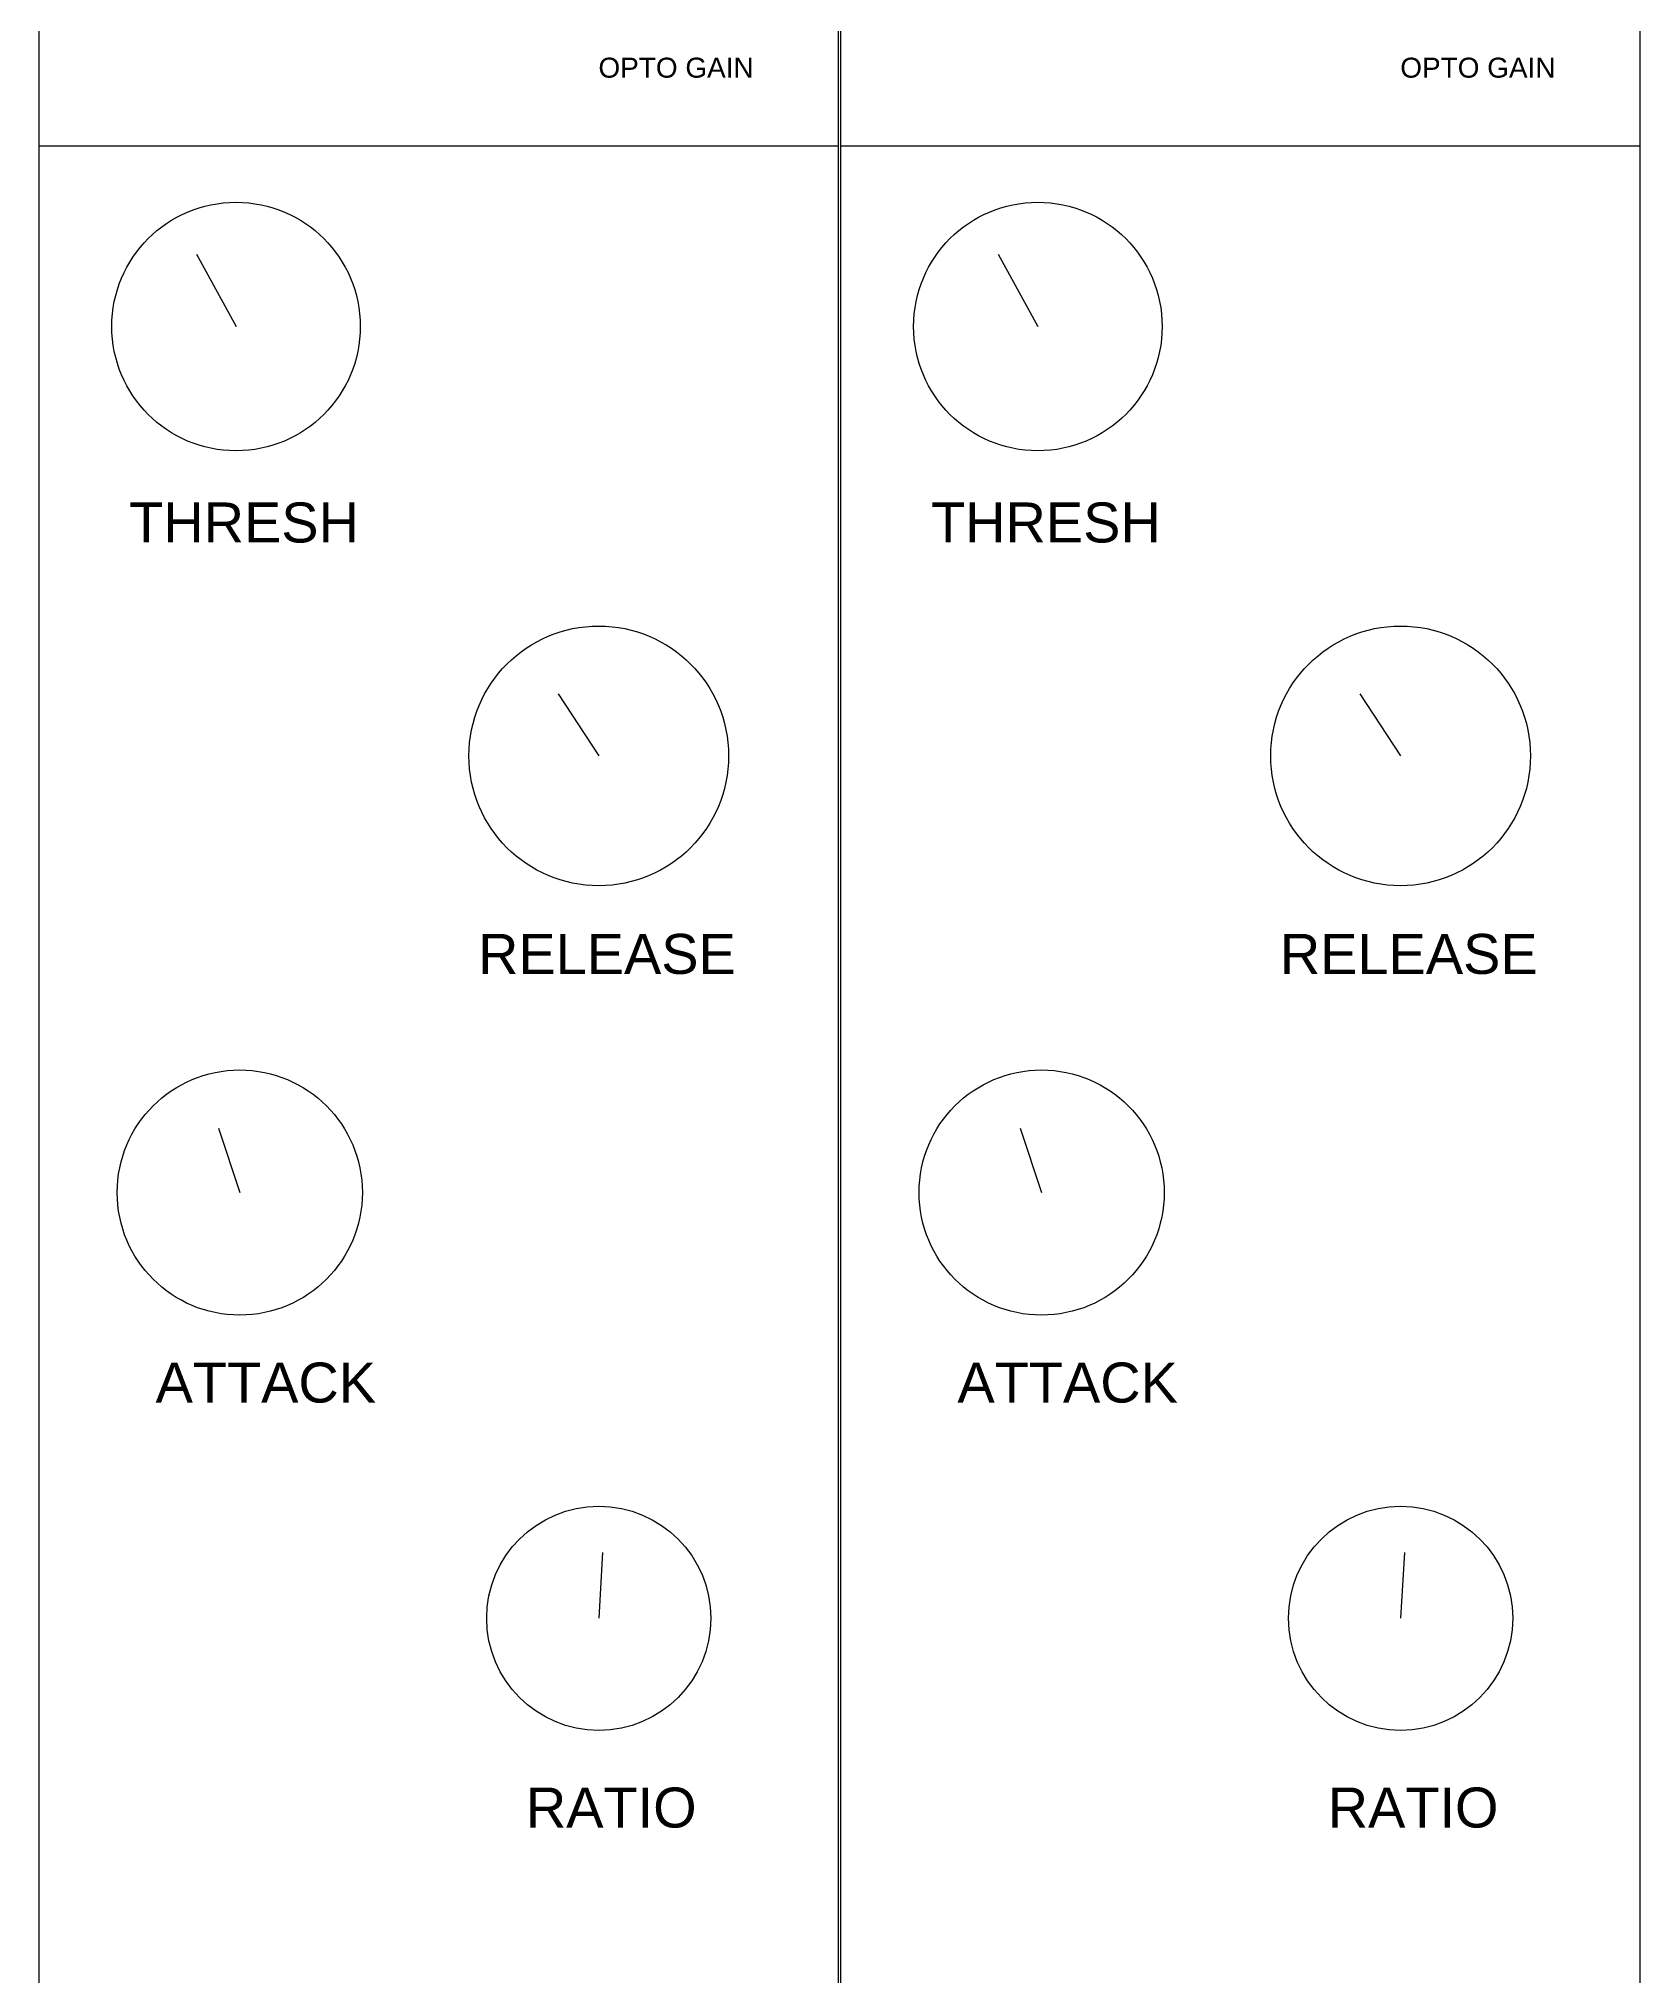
# Model space of a CAD drawing. Header units: inches. Extents: x 0 to 1600, y -1400 to 2600.
# Drawn here: x 0 to 200.2, y -489.7 to -247.6 of the extents above; entities that cross this region are included whole.
import ezdxf

# ---------------------------------------------------------------- set-up
doc = ezdxf.new("R2010")
doc.units = ezdxf.units.IN
doc.header["$MEASUREMENT"] = 0
doc.layers.get('0').update_dxf_attribs({"lineweight": 25, "true_color": 0xffffff})
doc.styles.add('textstyle443', font='')
doc.styles.add('textstyle446', font='')
doc.styles.add('textstyle460', font='')
doc.styles.add('textstyle463', font='')
doc.styles.add('textstyle492', font='')
doc.styles.add('textstyle495', font='')
doc.styles.add('textstyle524', font='')
doc.styles.add('textstyle527', font='')
doc.styles.add('textstyle732', font='')
doc.styles.add('textstyle734', font='')
doc.styles.get('textstyle443').set_extended_font_data('Liberation Sans')
doc.styles.get('textstyle446').set_extended_font_data('Liberation Sans')
doc.styles.get('textstyle460').set_extended_font_data('Liberation Sans')
doc.styles.get('textstyle463').set_extended_font_data('Liberation Sans')
doc.styles.get('textstyle492').set_extended_font_data('Liberation Sans')
doc.styles.get('textstyle495').set_extended_font_data('Liberation Sans')
doc.styles.get('textstyle524').set_extended_font_data('Liberation Sans')
doc.styles.get('textstyle527').set_extended_font_data('Liberation Sans')
doc.styles.get('textstyle732').set_extended_font_data('Liberation Sans')
doc.styles.get('textstyle734').set_extended_font_data('Liberation Sans')

msp = doc.modelspace()

# ---------------------------------------------------------------- linework, layer by layer
for p, q in [((100, -1400), (100, 1200)), ((200.22, -1400), (200.22, 1200)), ((0.04, -121.03), (0.04, -451.03)), ((100.26, -121.03), (100.26, -451.03)), ((0.04, -261.03), (50.04, -261.03)), ((50.04, -261.03), (100, -261.03)), ((100.26, -261.03), (150.26, -261.03)), ((150.26, -261.03), (200.22, -261.03)), ((19.76, -274.57), (24.7, -283.6)), ((119.97, -274.57), (124.92, -283.6)), ((0.09, -360.3), (0.09, -330.3)), ((64.95, -329.51), (70.04, -337.26)), ((100.3, -360.3), (100.3, -330.3)), ((165.17, -329.51), (170.26, -337.26)), ((0.09, -370.3), (0.09, -350.3)), ((100.3, -370.3), (100.3, -350.3)), ((22.51, -383.79), (25.17, -391.83)), ((122.72, -383.79), (125.39, -391.83)), ((70.52, -436.82), (70.04, -445.04)), ((170.73, -436.82), (170.26, -445.04)), ((0.04, -451.03), (0.04, -561.03)), ((100.26, -451.03), (100.26, -561.03))]:
    msp.add_line(p, q)
for centre, radius in [((24.7, -283.6), 15.53), ((124.92, -283.6), 15.53), ((70.04, -337.26), 16.23), ((170.26, -337.26), 16.23), ((25.17, -391.83), 15.32), ((125.39, -391.83), 15.32), ((70.04, -445.04), 14.01), ((170.26, -445.04), 14.01)]:
    msp.add_circle(centre, radius)

# ---------------------------------------------------------------- texts
at = {"char_height": 1, "attachment_point": 1}
for s, insert, style in [('\\C7;\\H2.5;OPTO GAIN', (70, -250), 'textstyle732'), ('\\C7;\\H2.5;OPTO GAIN', (170.22, -250), 'textstyle734'), ('\\H5;THRESH', (11.35, -305.59), 'textstyle443'), ('\\H5;THRESH', (111.57, -305.59), 'textstyle446'), ('\\H5;RELEASE', (54.95, -359.51), 'textstyle460'), ('\\H5;RELEASE', (155.17, -359.51), 'textstyle463'), ('\\H5;ATTACK', (14.65, -413.08), 'textstyle492'), ('\\H5;ATTACK', (114.87, -413.08), 'textstyle495'), ('\\H5;RATIO', (60.93, -466.19), 'textstyle524'), ('\\H5;RATIO', (161.15, -466.19), 'textstyle527')]:
    msp.add_mtext(s, dxfattribs=dict(at, insert=insert, style=style))

doc.saveas('drawing.dxf')
